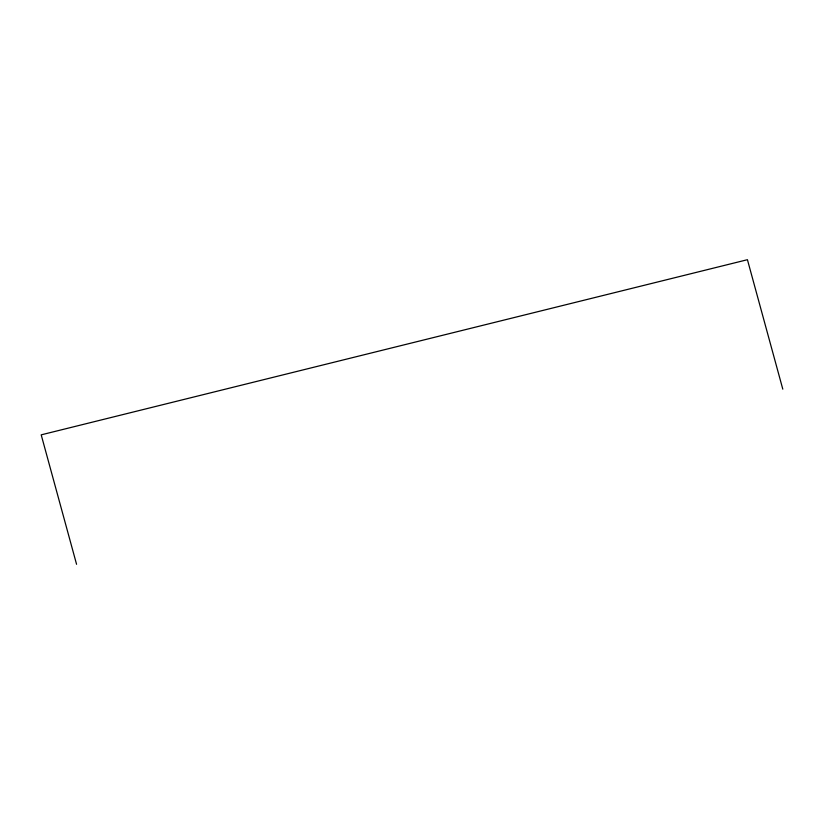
<?xml version="1.0" encoding="UTF-8"?>
<svg xmlns="http://www.w3.org/2000/svg" width="824" height="824" viewBox="0 0 824 824"><rect width="100%" height="100%" fill="white"/><g stroke="black" fill="none" stroke-linecap="round" stroke-linejoin="round"><path stroke-width="1.24" d="M782.8 389.155L747.43 259.704L41.2 434.845L76.57 564.296"/></g></svg>
